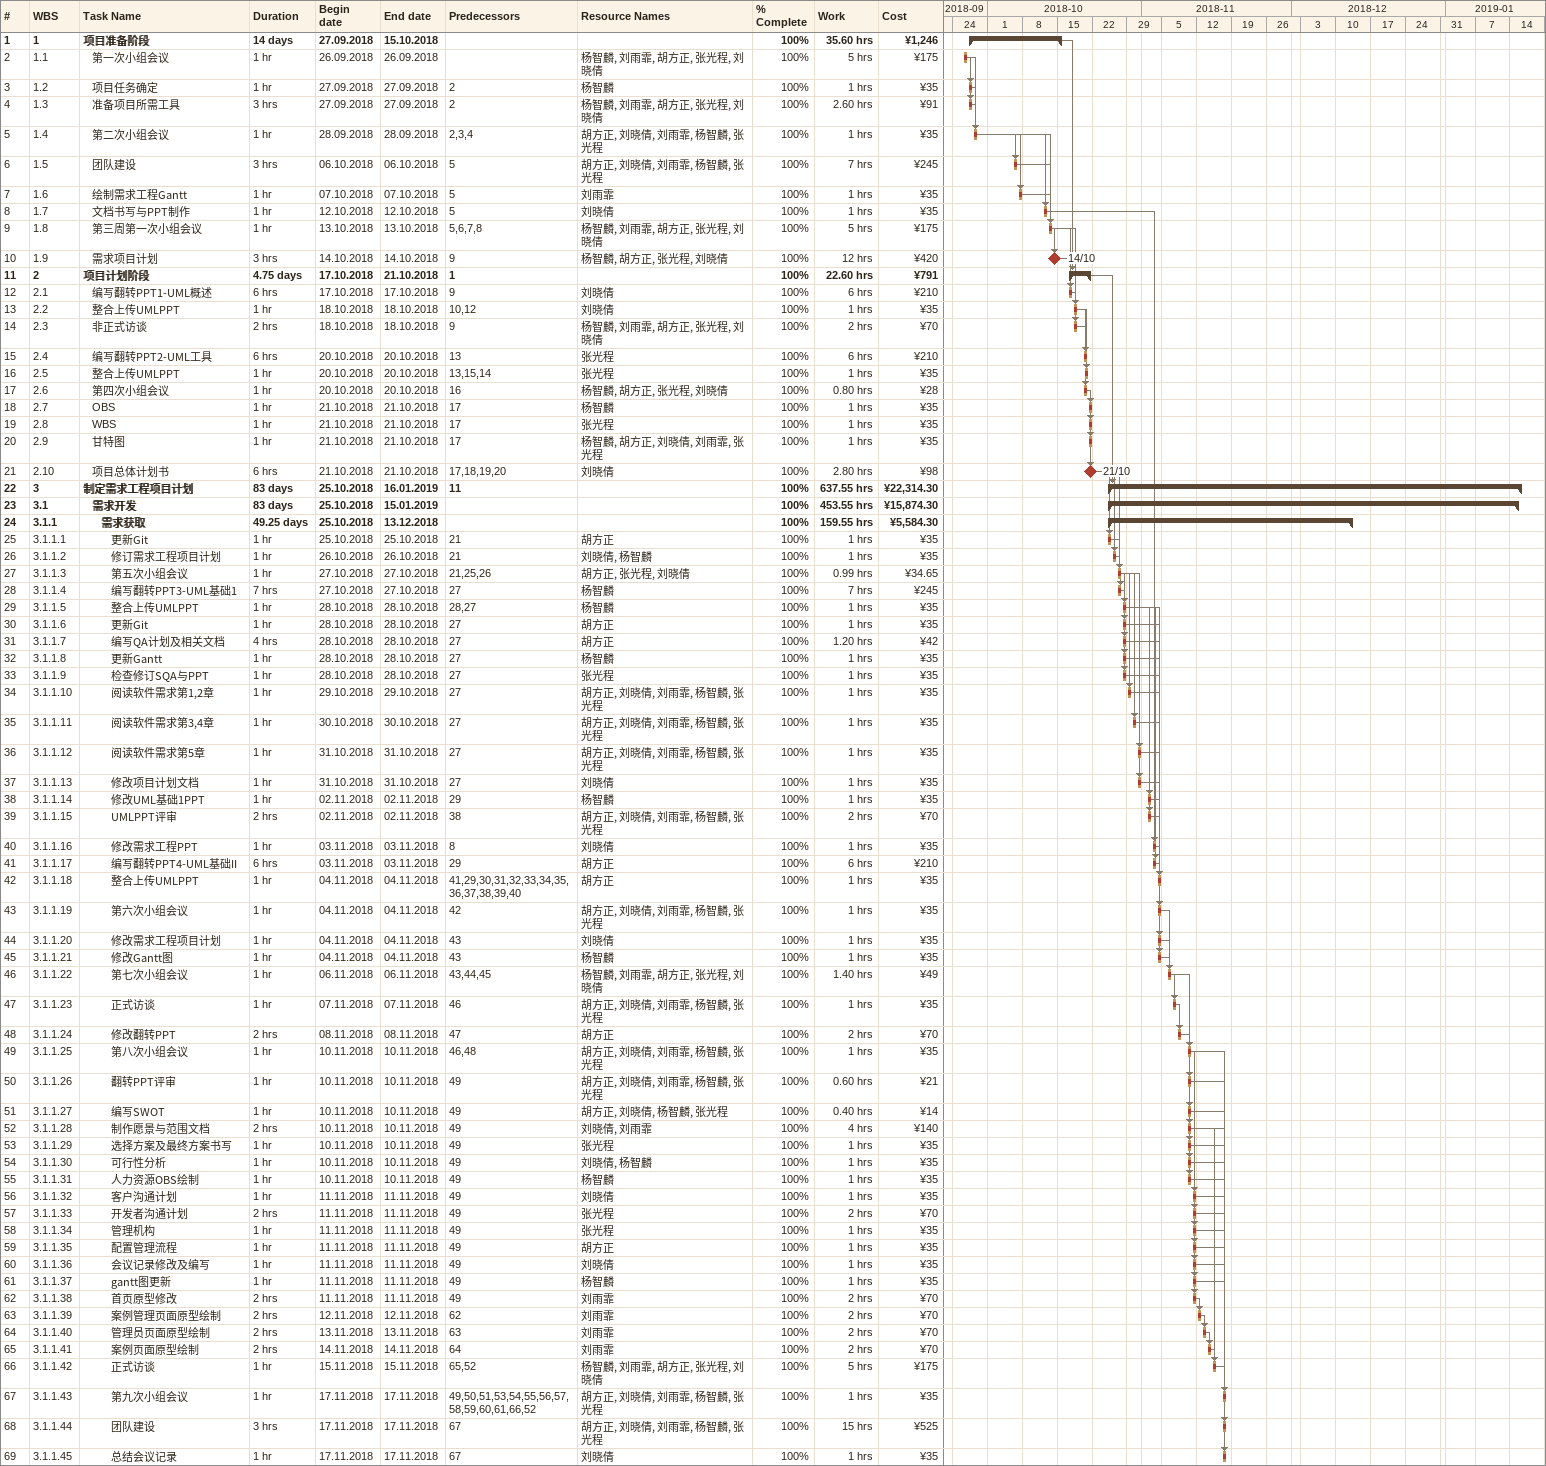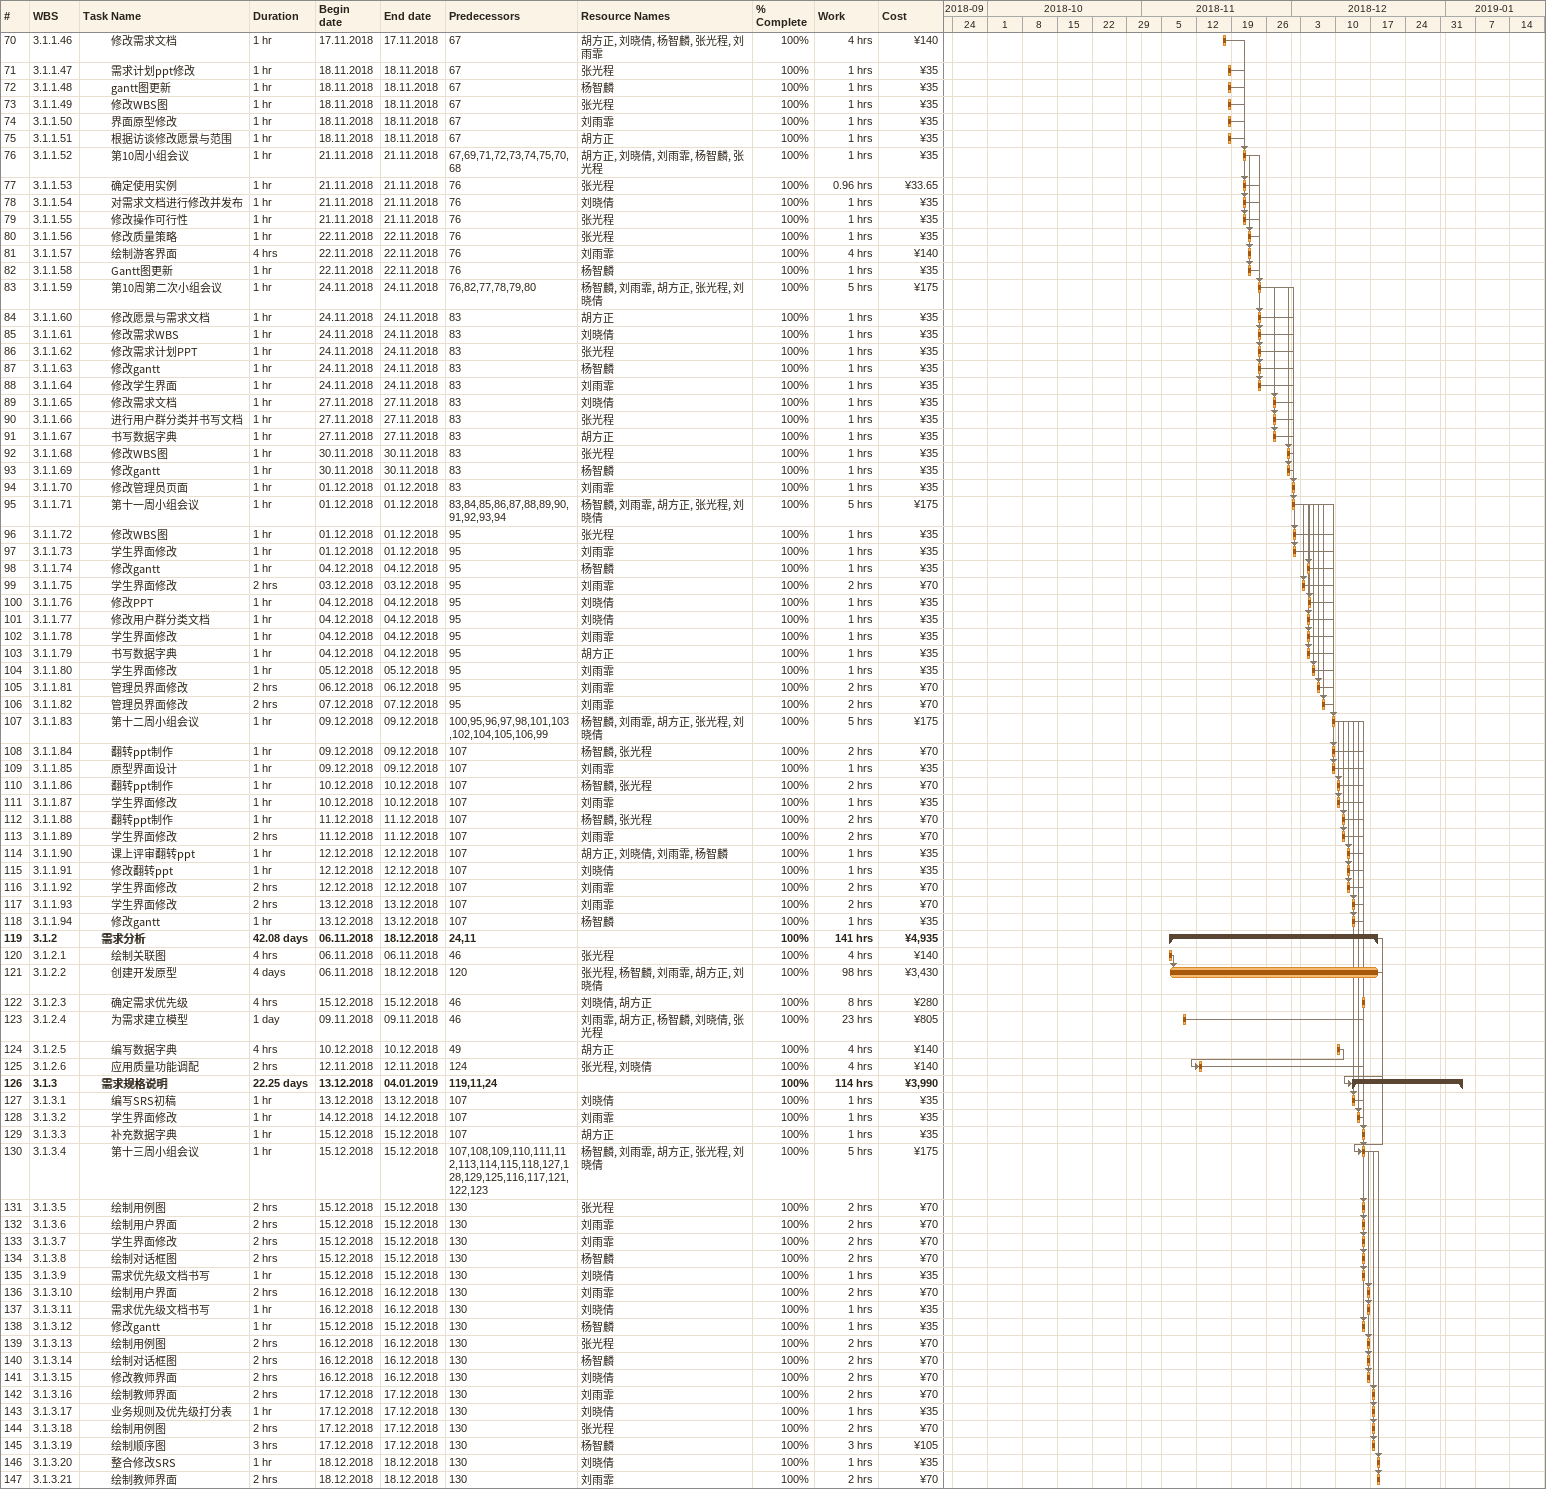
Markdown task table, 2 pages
| ID | WBS | Task | Duration | Start | Finish | Predecessors | Resources | % complete | Work (h) | Cost (¥) |
|---|---|---|---|---|---|---|---|---|---|---|
| 1 | 1 | **项目准备阶段** | 14d | 2018-09-27 | 2018-10-15 |  |  | 100 | 35.60 | 1246 |
| 2 | 1.1 | 第一次小组会议 | 1h | 2018-09-26 | 2018-09-26 |  | 杨智麟, 刘雨霏, 胡方正, 张光程, 刘晓倩 | 100 | 5 | 175 |
| 3 | 1.2 | 项目任务确定 | 1h | 2018-09-27 | 2018-09-27 | 2 | 杨智麟 | 100 | 1 | 35 |
| 4 | 1.3 | 准备项目所需工具 | 3h | 2018-09-27 | 2018-09-27 | 2 | 杨智麟, 刘雨霏, 胡方正, 张光程, 刘晓倩 | 100 | 2.60 | 91 |
| 5 | 1.4 | 第二次小组会议 | 1h | 2018-09-28 | 2018-09-28 | 2, 3, 4 | 胡方正, 刘晓倩, 刘雨霏, 杨智麟, 张光程 | 100 | 1 | 35 |
| 6 | 1.5 | 团队建设 | 3h | 2018-10-06 | 2018-10-06 | 5 | 胡方正, 刘晓倩, 刘雨霏, 杨智麟, 张光程 | 100 | 7 | 245 |
| 7 | 1.6 | 绘制需求工程Gantt | 1h | 2018-10-07 | 2018-10-07 | 5 | 刘雨霏 | 100 | 1 | 35 |
| 8 | 1.7 | 文档书写与PPT制作 | 1h | 2018-10-12 | 2018-10-12 | 5 | 刘晓倩 | 100 | 1 | 35 |
| 9 | 1.8 | 第三周第一次小组会议 | 1h | 2018-10-13 | 2018-10-13 | 5, 6, 7, 8 | 杨智麟, 刘雨霏, 胡方正, 张光程, 刘晓倩 | 100 | 5 | 175 |
| 10 | 1.9 | 需求项目计划 | 3h | 2018-10-14 | 2018-10-14 | 9 | 杨智麟, 胡方正, 张光程, 刘晓倩 | 100 | 12 | 420 |
| 11 | 2 | **项目计划阶段** | 4.75d | 2018-10-17 | 2018-10-21 | 1 |  | 100 | 22.60 | 791 |
| 12 | 2.1 | 编写翻转PPT1-UML概述 | 6h | 2018-10-17 | 2018-10-17 | 9 | 刘晓倩 | 100 | 6 | 210 |
| 13 | 2.2 | 整合上传UMLPPT | 1h | 2018-10-18 | 2018-10-18 | 10, 12 | 刘晓倩 | 100 | 1 | 35 |
| 14 | 2.3 | 非正式访谈 | 2h | 2018-10-18 | 2018-10-18 | 9 | 杨智麟, 刘雨霏, 胡方正, 张光程, 刘晓倩 | 100 | 2 | 70 |
| 15 | 2.4 | 编写翻转PPT2-UML工具 | 6h | 2018-10-20 | 2018-10-20 | 13 | 张光程 | 100 | 6 | 210 |
| 16 | 2.5 | 整合上传UMLPPT | 1h | 2018-10-20 | 2018-10-20 | 13, 15, 14 | 张光程 | 100 | 1 | 35 |
| 17 | 2.6 | 第四次小组会议 | 1h | 2018-10-20 | 2018-10-20 | 16 | 杨智麟, 胡方正, 张光程, 刘晓倩 | 100 | 0.80 | 28 |
| 18 | 2.7 | OBS | 1h | 2018-10-21 | 2018-10-21 | 17 | 杨智麟 | 100 | 1 | 35 |
| 19 | 2.8 | WBS | 1h | 2018-10-21 | 2018-10-21 | 17 | 张光程 | 100 | 1 | 35 |
| 20 | 2.9 | 甘特图 | 1h | 2018-10-21 | 2018-10-21 | 17 | 杨智麟, 胡方正, 刘晓倩, 刘雨霏, 张光程 | 100 | 1 | 35 |
| 21 | 2.10 | 项目总体计划书 | 6h | 2018-10-21 | 2018-10-21 | 17, 18, 19, 20 | 刘晓倩 | 100 | 2.80 | 98 |
| 22 | 3 | **制定需求工程项目计划** | 83d | 2018-10-25 | 2019-01-16 | 11 |  | 100 | 637.55 | 22314.30 |
| 23 | 3.1 | **需求开发** | 83d | 2018-10-25 | 2019-01-15 |  |  | 100 | 453.55 | 15874.30 |
| 24 | 3.1.1 | **需求获取** | 49.25d | 2018-10-25 | 2018-12-13 |  |  | 100 | 159.55 | 5584.30 |
| 25 | 3.1.1.1 | 更新Git | 1h | 2018-10-25 | 2018-10-25 | 21 | 胡方正 | 100 | 1 | 35 |
| 26 | 3.1.1.2 | 修订需求工程项目计划 | 1h | 2018-10-26 | 2018-10-26 | 21 | 刘晓倩, 杨智麟 | 100 | 1 | 35 |
| 27 | 3.1.1.3 | 第五次小组会议 | 1h | 2018-10-27 | 2018-10-27 | 21, 25, 26 | 胡方正, 张光程, 刘晓倩 | 100 | 0.99 | 34.65 |
| 28 | 3.1.1.4 | 编写翻转PPT3-UML基础1 | 7h | 2018-10-27 | 2018-10-27 | 27 | 杨智麟 | 100 | 7 | 245 |
| 29 | 3.1.1.5 | 整合上传UMLPPT | 1h | 2018-10-28 | 2018-10-28 | 28, 27 | 杨智麟 | 100 | 1 | 35 |
| 30 | 3.1.1.6 | 更新Git | 1h | 2018-10-28 | 2018-10-28 | 27 | 胡方正 | 100 | 1 | 35 |
| 31 | 3.1.1.7 | 编写QA计划及相关文档 | 4h | 2018-10-28 | 2018-10-28 | 27 | 胡方正 | 100 | 1.20 | 42 |
| 32 | 3.1.1.8 | 更新Gantt | 1h | 2018-10-28 | 2018-10-28 | 27 | 杨智麟 | 100 | 1 | 35 |
| 33 | 3.1.1.9 | 检查修订SQA与PPT | 1h | 2018-10-28 | 2018-10-28 | 27 | 张光程 | 100 | 1 | 35 |
| 34 | 3.1.1.10 | 阅读软件需求第1,2章 | 1h | 2018-10-29 | 2018-10-29 | 27 | 胡方正, 刘晓倩, 刘雨霏, 杨智麟, 张光程 | 100 | 1 | 35 |
| 35 | 3.1.1.11 | 阅读软件需求第3,4章 | 1h | 2018-10-30 | 2018-10-30 | 27 | 胡方正, 刘晓倩, 刘雨霏, 杨智麟, 张光程 | 100 | 1 | 35 |
| 36 | 3.1.1.12 | 阅读软件需求第5章 | 1h | 2018-10-31 | 2018-10-31 | 27 | 胡方正, 刘晓倩, 刘雨霏, 杨智麟, 张光程 | 100 | 1 | 35 |
| 37 | 3.1.1.13 | 修改项目计划文档 | 1h | 2018-10-31 | 2018-10-31 | 27 | 刘晓倩 | 100 | 1 | 35 |
| 38 | 3.1.1.14 | 修改UML基础1PPT | 1h | 2018-11-02 | 2018-11-02 | 29 | 杨智麟 | 100 | 1 | 35 |
| 39 | 3.1.1.15 | UMLPPT评审 | 2h | 2018-11-02 | 2018-11-02 | 38 | 胡方正, 刘晓倩, 刘雨霏, 杨智麟, 张光程 | 100 | 2 | 70 |
| 40 | 3.1.1.16 | 修改需求工程PPT | 1h | 2018-11-03 | 2018-11-03 | 8 | 刘晓倩 | 100 | 1 | 35 |
| 41 | 3.1.1.17 | 编写翻转PPT4-UML基础II | 6h | 2018-11-03 | 2018-11-03 | 29 | 胡方正 | 100 | 6 | 210 |
| 42 | 3.1.1.18 | 整合上传UMLPPT | 1h | 2018-11-04 | 2018-11-04 | 41, 29, 30, 31, 32, 33, 34, 35, 36, 37, 38, 39, 40 | 胡方正 | 100 | 1 | 35 |
| 43 | 3.1.1.19 | 第六次小组会议 | 1h | 2018-11-04 | 2018-11-04 | 42 | 胡方正, 刘晓倩, 刘雨霏, 杨智麟, 张光程 | 100 | 1 | 35 |
| 44 | 3.1.1.20 | 修改需求工程项目计划 | 1h | 2018-11-04 | 2018-11-04 | 43 | 刘晓倩 | 100 | 1 | 35 |
| 45 | 3.1.1.21 | 修改Gantt图 | 1h | 2018-11-04 | 2018-11-04 | 43 | 杨智麟 | 100 | 1 | 35 |
| 46 | 3.1.1.22 | 第七次小组会议 | 1h | 2018-11-06 | 2018-11-06 | 43, 44, 45 | 杨智麟, 刘雨霏, 胡方正, 张光程, 刘晓倩 | 100 | 1.40 | 49 |
| 47 | 3.1.1.23 | 正式访谈 | 1h | 2018-11-07 | 2018-11-07 | 46 | 胡方正, 刘晓倩, 刘雨霏, 杨智麟, 张光程 | 100 | 1 | 35 |
| 48 | 3.1.1.24 | 修改翻转PPT | 2h | 2018-11-08 | 2018-11-08 | 47 | 胡方正 | 100 | 2 | 70 |
| 49 | 3.1.1.25 | 第八次小组会议 | 1h | 2018-11-10 | 2018-11-10 | 46, 48 | 胡方正, 刘晓倩, 刘雨霏, 杨智麟, 张光程 | 100 | 1 | 35 |
| 50 | 3.1.1.26 | 翻转PPT评审 | 1h | 2018-11-10 | 2018-11-10 | 49 | 胡方正, 刘晓倩, 刘雨霏, 杨智麟, 张光程 | 100 | 0.60 | 21 |
| 51 | 3.1.1.27 | 编写SWOT | 1h | 2018-11-10 | 2018-11-10 | 49 | 胡方正, 刘晓倩, 杨智麟, 张光程 | 100 | 0.40 | 14 |
| 52 | 3.1.1.28 | 制作愿景与范围文档 | 2h | 2018-11-10 | 2018-11-10 | 49 | 刘晓倩, 刘雨霏 | 100 | 4 | 140 |
| 53 | 3.1.1.29 | 选择方案及最终方案书写 | 1h | 2018-11-10 | 2018-11-10 | 49 | 张光程 | 100 | 1 | 35 |
| 54 | 3.1.1.30 | 可行性分析 | 1h | 2018-11-10 | 2018-11-10 | 49 | 刘晓倩, 杨智麟 | 100 | 1 | 35 |
| 55 | 3.1.1.31 | 人力资源OBS绘制 | 1h | 2018-11-10 | 2018-11-10 | 49 | 杨智麟 | 100 | 1 | 35 |
| 56 | 3.1.1.32 | 客户沟通计划 | 1h | 2018-11-11 | 2018-11-11 | 49 | 刘晓倩 | 100 | 1 | 35 |
| 57 | 3.1.1.33 | 开发者沟通计划 | 2h | 2018-11-11 | 2018-11-11 | 49 | 张光程 | 100 | 2 | 70 |
| 58 | 3.1.1.34 | 管理机构 | 1h | 2018-11-11 | 2018-11-11 | 49 | 张光程 | 100 | 1 | 35 |
| 59 | 3.1.1.35 | 配置管理流程 | 1h | 2018-11-11 | 2018-11-11 | 49 | 胡方正 | 100 | 1 | 35 |
| 60 | 3.1.1.36 | 会议记录修改及编写 | 1h | 2018-11-11 | 2018-11-11 | 49 | 刘晓倩 | 100 | 1 | 35 |
| 61 | 3.1.1.37 | gantt图更新 | 1h | 2018-11-11 | 2018-11-11 | 49 | 杨智麟 | 100 | 1 | 35 |
| 62 | 3.1.1.38 | 首页原型修改 | 2h | 2018-11-11 | 2018-11-11 | 49 | 刘雨霏 | 100 | 2 | 70 |
| 63 | 3.1.1.39 | 案例管理页面原型绘制 | 2h | 2018-11-12 | 2018-11-12 | 62 | 刘雨霏 | 100 | 2 | 70 |
| 64 | 3.1.1.40 | 管理员页面原型绘制 | 2h | 2018-11-13 | 2018-11-13 | 63 | 刘雨霏 | 100 | 2 | 70 |
| 65 | 3.1.1.41 | 案例页面原型绘制 | 2h | 2018-11-14 | 2018-11-14 | 64 | 刘雨霏 | 100 | 2 | 70 |
| 66 | 3.1.1.42 | 正式访谈 | 1h | 2018-11-15 | 2018-11-15 | 65, 52 | 杨智麟, 刘雨霏, 胡方正, 张光程, 刘晓倩 | 100 | 5 | 175 |
| 67 | 3.1.1.43 | 第九次小组会议 | 1h | 2018-11-17 | 2018-11-17 | 49, 50, 51, 53, 54, 55, 56, 57, 58, 59, 60, 61, 66, 52 | 胡方正, 刘晓倩, 刘雨霏, 杨智麟, 张光程 | 100 | 1 | 35 |
| 68 | 3.1.1.44 | 团队建设 | 3h | 2018-11-17 | 2018-11-17 | 67 | 胡方正, 刘晓倩, 刘雨霏, 杨智麟, 张光程 | 100 | 15 | 525 |
| 69 | 3.1.1.45 | 总结会议记录 | 1h | 2018-11-17 | 2018-11-17 | 67 | 刘晓倩 | 100 | 1 | 35 |
| 70 | 3.1.1.46 | 修改需求文档 | 1h | 2018-11-17 | 2018-11-17 | 67 | 胡方正, 刘晓倩, 杨智麟, 张光程, 刘雨霏 | 100 | 4 | 140 |
| 71 | 3.1.1.47 | 需求计划ppt修改 | 1h | 2018-11-18 | 2018-11-18 | 67 | 张光程 | 100 | 1 | 35 |
| 72 | 3.1.1.48 | gantt图更新 | 1h | 2018-11-18 | 2018-11-18 | 67 | 杨智麟 | 100 | 1 | 35 |
| 73 | 3.1.1.49 | 修改WBS图 | 1h | 2018-11-18 | 2018-11-18 | 67 | 张光程 | 100 | 1 | 35 |
| 74 | 3.1.1.50 | 界面原型修改 | 1h | 2018-11-18 | 2018-11-18 | 67 | 刘雨霏 | 100 | 1 | 35 |
| 75 | 3.1.1.51 | 根据访谈修改愿景与范围 | 1h | 2018-11-18 | 2018-11-18 | 67 | 胡方正 | 100 | 1 | 35 |
| 76 | 3.1.1.52 | 第10周小组会议 | 1h | 2018-11-21 | 2018-11-21 | 67, 69, 71, 72, 73, 74, 75, 70, 68 | 胡方正, 刘晓倩, 刘雨霏, 杨智麟, 张光程 | 100 | 1 | 35 |
| 77 | 3.1.1.53 | 确定使用实例 | 1h | 2018-11-21 | 2018-11-21 | 76 | 张光程 | 100 | 0.96 | 33.65 |
| 78 | 3.1.1.54 | 对需求文档进行修改并发布 | 1h | 2018-11-21 | 2018-11-21 | 76 | 刘晓倩 | 100 | 1 | 35 |
| 79 | 3.1.1.55 | 修改操作可行性 | 1h | 2018-11-21 | 2018-11-21 | 76 | 张光程 | 100 | 1 | 35 |
| 80 | 3.1.1.56 | 修改质量策略 | 1h | 2018-11-22 | 2018-11-22 | 76 | 张光程 | 100 | 1 | 35 |
| 81 | 3.1.1.57 | 绘制游客界面 | 4h | 2018-11-22 | 2018-11-22 | 76 | 刘雨霏 | 100 | 4 | 140 |
| 82 | 3.1.1.58 | Gantt图更新 | 1h | 2018-11-22 | 2018-11-22 | 76 | 杨智麟 | 100 | 1 | 35 |
| 83 | 3.1.1.59 | 第10周第二次小组会议 | 1h | 2018-11-24 | 2018-11-24 | 76, 82, 77, 78, 79, 80 | 杨智麟, 刘雨霏, 胡方正, 张光程, 刘晓倩 | 100 | 5 | 175 |
| 84 | 3.1.1.60 | 修改愿景与需求文档 | 1h | 2018-11-24 | 2018-11-24 | 83 | 胡方正 | 100 | 1 | 35 |
| 85 | 3.1.1.61 | 修改需求WBS | 1h | 2018-11-24 | 2018-11-24 | 83 | 刘晓倩 | 100 | 1 | 35 |
| 86 | 3.1.1.62 | 修改需求计划PPT | 1h | 2018-11-24 | 2018-11-24 | 83 | 张光程 | 100 | 1 | 35 |
| 87 | 3.1.1.63 | 修改gantt | 1h | 2018-11-24 | 2018-11-24 | 83 | 杨智麟 | 100 | 1 | 35 |
| 88 | 3.1.1.64 | 修改学生界面 | 1h | 2018-11-24 | 2018-11-24 | 83 | 刘雨霏 | 100 | 1 | 35 |
| 89 | 3.1.1.65 | 修改需求文档 | 1h | 2018-11-27 | 2018-11-27 | 83 | 刘晓倩 | 100 | 1 | 35 |
| 90 | 3.1.1.66 | 进行用户群分类并书写文档 | 1h | 2018-11-27 | 2018-11-27 | 83 | 张光程 | 100 | 1 | 35 |
| 91 | 3.1.1.67 | 书写数据字典 | 1h | 2018-11-27 | 2018-11-27 | 83 | 胡方正 | 100 | 1 | 35 |
| 92 | 3.1.1.68 | 修改WBS图 | 1h | 2018-11-30 | 2018-11-30 | 83 | 张光程 | 100 | 1 | 35 |
| 93 | 3.1.1.69 | 修改gantt | 1h | 2018-11-30 | 2018-11-30 | 83 | 杨智麟 | 100 | 1 | 35 |
| 94 | 3.1.1.70 | 修改管理员页面 | 1h | 2018-12-01 | 2018-12-01 | 83 | 刘雨霏 | 100 | 1 | 35 |
| 95 | 3.1.1.71 | 第十一周小组会议 | 1h | 2018-12-01 | 2018-12-01 | 83, 84, 85, 86, 87, 88, 89, 90, 91, 92, 93, 94 | 杨智麟, 刘雨霏, 胡方正, 张光程, 刘晓倩 | 100 | 5 | 175 |
| 96 | 3.1.1.72 | 修改WBS图 | 1h | 2018-12-01 | 2018-12-01 | 95 | 张光程 | 100 | 1 | 35 |
| 97 | 3.1.1.73 | 学生界面修改 | 1h | 2018-12-01 | 2018-12-01 | 95 | 刘雨霏 | 100 | 1 | 35 |
| 98 | 3.1.1.74 | 修改gantt | 1h | 2018-12-04 | 2018-12-04 | 95 | 杨智麟 | 100 | 1 | 35 |
| 99 | 3.1.1.75 | 学生界面修改 | 2h | 2018-12-03 | 2018-12-03 | 95 | 刘雨霏 | 100 | 2 | 70 |
| 100 | 3.1.1.76 | 修改PPT | 1h | 2018-12-04 | 2018-12-04 | 95 | 刘晓倩 | 100 | 1 | 35 |
| 101 | 3.1.1.77 | 修改用户群分类文档 | 1h | 2018-12-04 | 2018-12-04 | 95 | 刘晓倩 | 100 | 1 | 35 |
| 102 | 3.1.1.78 | 学生界面修改 | 1h | 2018-12-04 | 2018-12-04 | 95 | 刘雨霏 | 100 | 1 | 35 |
| 103 | 3.1.1.79 | 书写数据字典 | 1h | 2018-12-04 | 2018-12-04 | 95 | 胡方正 | 100 | 1 | 35 |
| 104 | 3.1.1.80 | 学生界面修改 | 1h | 2018-12-05 | 2018-12-05 | 95 | 刘雨霏 | 100 | 1 | 35 |
| 105 | 3.1.1.81 | 管理员界面修改 | 2h | 2018-12-06 | 2018-12-06 | 95 | 刘雨霏 | 100 | 2 | 70 |
| 106 | 3.1.1.82 | 管理员界面修改 | 2h | 2018-12-07 | 2018-12-07 | 95 | 刘雨霏 | 100 | 2 | 70 |
| 107 | 3.1.1.83 | 第十二周小组会议 | 1h | 2018-12-09 | 2018-12-09 | 100, 95, 96, 97, 98, 101, 103, 102, 104, 105, 106, 99 | 杨智麟, 刘雨霏, 胡方正, 张光程, 刘晓倩 | 100 | 5 | 175 |
| 108 | 3.1.1.84 | 翻转ppt制作 | 1h | 2018-12-09 | 2018-12-09 | 107 | 杨智麟, 张光程 | 100 | 2 | 70 |
| 109 | 3.1.1.85 | 原型界面设计 | 1h | 2018-12-09 | 2018-12-09 | 107 | 刘雨霏 | 100 | 1 | 35 |
| 110 | 3.1.1.86 | 翻转ppt制作 | 1h | 2018-12-10 | 2018-12-10 | 107 | 杨智麟, 张光程 | 100 | 2 | 70 |
| 111 | 3.1.1.87 | 学生界面修改 | 1h | 2018-12-10 | 2018-12-10 | 107 | 刘雨霏 | 100 | 1 | 35 |
| 112 | 3.1.1.88 | 翻转ppt制作 | 1h | 2018-12-11 | 2018-12-11 | 107 | 杨智麟, 张光程 | 100 | 2 | 70 |
| 113 | 3.1.1.89 | 学生界面修改 | 2h | 2018-12-11 | 2018-12-11 | 107 | 刘雨霏 | 100 | 2 | 70 |
| 114 | 3.1.1.90 | 课上评审翻转ppt | 1h | 2018-12-12 | 2018-12-12 | 107 | 胡方正, 刘晓倩, 刘雨霏, 杨智麟 | 100 | 1 | 35 |
| 115 | 3.1.1.91 | 修改翻转ppt | 1h | 2018-12-12 | 2018-12-12 | 107 | 刘晓倩 | 100 | 1 | 35 |
| 116 | 3.1.1.92 | 学生界面修改 | 2h | 2018-12-12 | 2018-12-12 | 107 | 刘雨霏 | 100 | 2 | 70 |
| 117 | 3.1.1.93 | 学生界面修改 | 2h | 2018-12-13 | 2018-12-13 | 107 | 刘雨霏 | 100 | 2 | 70 |
| 118 | 3.1.1.94 | 修改gantt | 1h | 2018-12-13 | 2018-12-13 | 107 | 杨智麟 | 100 | 1 | 35 |
| 119 | 3.1.2 | **需求分析** | 42.08d | 2018-11-06 | 2018-12-18 | 24, 11 |  | 100 | 141 | 4935 |
| 120 | 3.1.2.1 | 绘制关联图 | 4h | 2018-11-06 | 2018-11-06 | 46 | 张光程 | 100 | 4 | 140 |
| 121 | 3.1.2.2 | 创建开发原型 | 4d | 2018-11-06 | 2018-12-18 | 120 | 张光程, 杨智麟, 刘雨霏, 胡方正, 刘晓倩 | 100 | 98 | 3430 |
| 122 | 3.1.2.3 | 确定需求优先级 | 4h | 2018-12-15 | 2018-12-15 | 46 | 刘晓倩, 胡方正 | 100 | 8 | 280 |
| 123 | 3.1.2.4 | 为需求建立模型 | 1d | 2018-11-09 | 2018-11-09 | 46 | 刘雨霏, 胡方正, 杨智麟, 刘晓倩, 张光程 | 100 | 23 | 805 |
| 124 | 3.1.2.5 | 编写数据字典 | 4h | 2018-12-10 | 2018-12-10 | 49 | 胡方正 | 100 | 4 | 140 |
| 125 | 3.1.2.6 | 应用质量功能调配 | 2h | 2018-11-12 | 2018-11-12 | 124 | 张光程, 刘晓倩 | 100 | 4 | 140 |
| 126 | 3.1.3 | **需求规格说明** | 22.25d | 2018-12-13 | 2019-01-04 | 119, 11, 24 |  | 100 | 114 | 3990 |
| 127 | 3.1.3.1 | 编写SRS初稿 | 1h | 2018-12-13 | 2018-12-13 | 107 | 刘晓倩 | 100 | 1 | 35 |
| 128 | 3.1.3.2 | 学生界面修改 | 1h | 2018-12-14 | 2018-12-14 | 107 | 刘雨霏 | 100 | 1 | 35 |
| 129 | 3.1.3.3 | 补充数据字典 | 1h | 2018-12-15 | 2018-12-15 | 107 | 胡方正 | 100 | 1 | 35 |
| 130 | 3.1.3.4 | 第十三周小组会议 | 1h | 2018-12-15 | 2018-12-15 | 107, 108, 109, 110, 111, 112, 113, 114, 115, 118, 127, 128, 129, 125, 116, 117, 121, 122, 123 | 杨智麟, 刘雨霏, 胡方正, 张光程, 刘晓倩 | 100 | 5 | 175 |
| 131 | 3.1.3.5 | 绘制用例图 | 2h | 2018-12-15 | 2018-12-15 | 130 | 张光程 | 100 | 2 | 70 |
| 132 | 3.1.3.6 | 绘制用户界面 | 2h | 2018-12-15 | 2018-12-15 | 130 | 刘雨霏 | 100 | 2 | 70 |
| 133 | 3.1.3.7 | 学生界面修改 | 2h | 2018-12-15 | 2018-12-15 | 130 | 刘雨霏 | 100 | 2 | 70 |
| 134 | 3.1.3.8 | 绘制对话框图 | 2h | 2018-12-15 | 2018-12-15 | 130 | 杨智麟 | 100 | 2 | 70 |
| 135 | 3.1.3.9 | 需求优先级文档书写 | 1h | 2018-12-15 | 2018-12-15 | 130 | 刘晓倩 | 100 | 1 | 35 |
| 136 | 3.1.3.10 | 绘制用户界面 | 2h | 2018-12-16 | 2018-12-16 | 130 | 刘雨霏 | 100 | 2 | 70 |
| 137 | 3.1.3.11 | 需求优先级文档书写 | 1h | 2018-12-16 | 2018-12-16 | 130 | 刘晓倩 | 100 | 1 | 35 |
| 138 | 3.1.3.12 | 修改gantt | 1h | 2018-12-15 | 2018-12-15 | 130 | 杨智麟 | 100 | 1 | 35 |
| 139 | 3.1.3.13 | 绘制用例图 | 2h | 2018-12-16 | 2018-12-16 | 130 | 张光程 | 100 | 2 | 70 |
| 140 | 3.1.3.14 | 绘制对话框图 | 2h | 2018-12-16 | 2018-12-16 | 130 | 杨智麟 | 100 | 2 | 70 |
| 141 | 3.1.3.15 | 修改教师界面 | 2h | 2018-12-16 | 2018-12-16 | 130 | 刘晓倩 | 100 | 2 | 70 |
| 142 | 3.1.3.16 | 绘制教师界面 | 2h | 2018-12-17 | 2018-12-17 | 130 | 刘雨霏 | 100 | 2 | 70 |
| 143 | 3.1.3.17 | 业务规则及优先级打分表 | 1h | 2018-12-17 | 2018-12-17 | 130 | 刘晓倩 | 100 | 1 | 35 |
| 144 | 3.1.3.18 | 绘制用例图 | 2h | 2018-12-17 | 2018-12-17 | 130 | 张光程 | 100 | 2 | 70 |
| 145 | 3.1.3.19 | 绘制顺序图 | 3h | 2018-12-17 | 2018-12-17 | 130 | 杨智麟 | 100 | 3 | 105 |
| 146 | 3.1.3.20 | 整合修改SRS | 1h | 2018-12-18 | 2018-12-18 | 130 | 刘晓倩 | 100 | 1 | 35 |
| 147 | 3.1.3.21 | 绘制教师界面 | 2h | 2018-12-18 | 2018-12-18 | 130 | 刘雨霏 | 100 | 2 | 70 |
